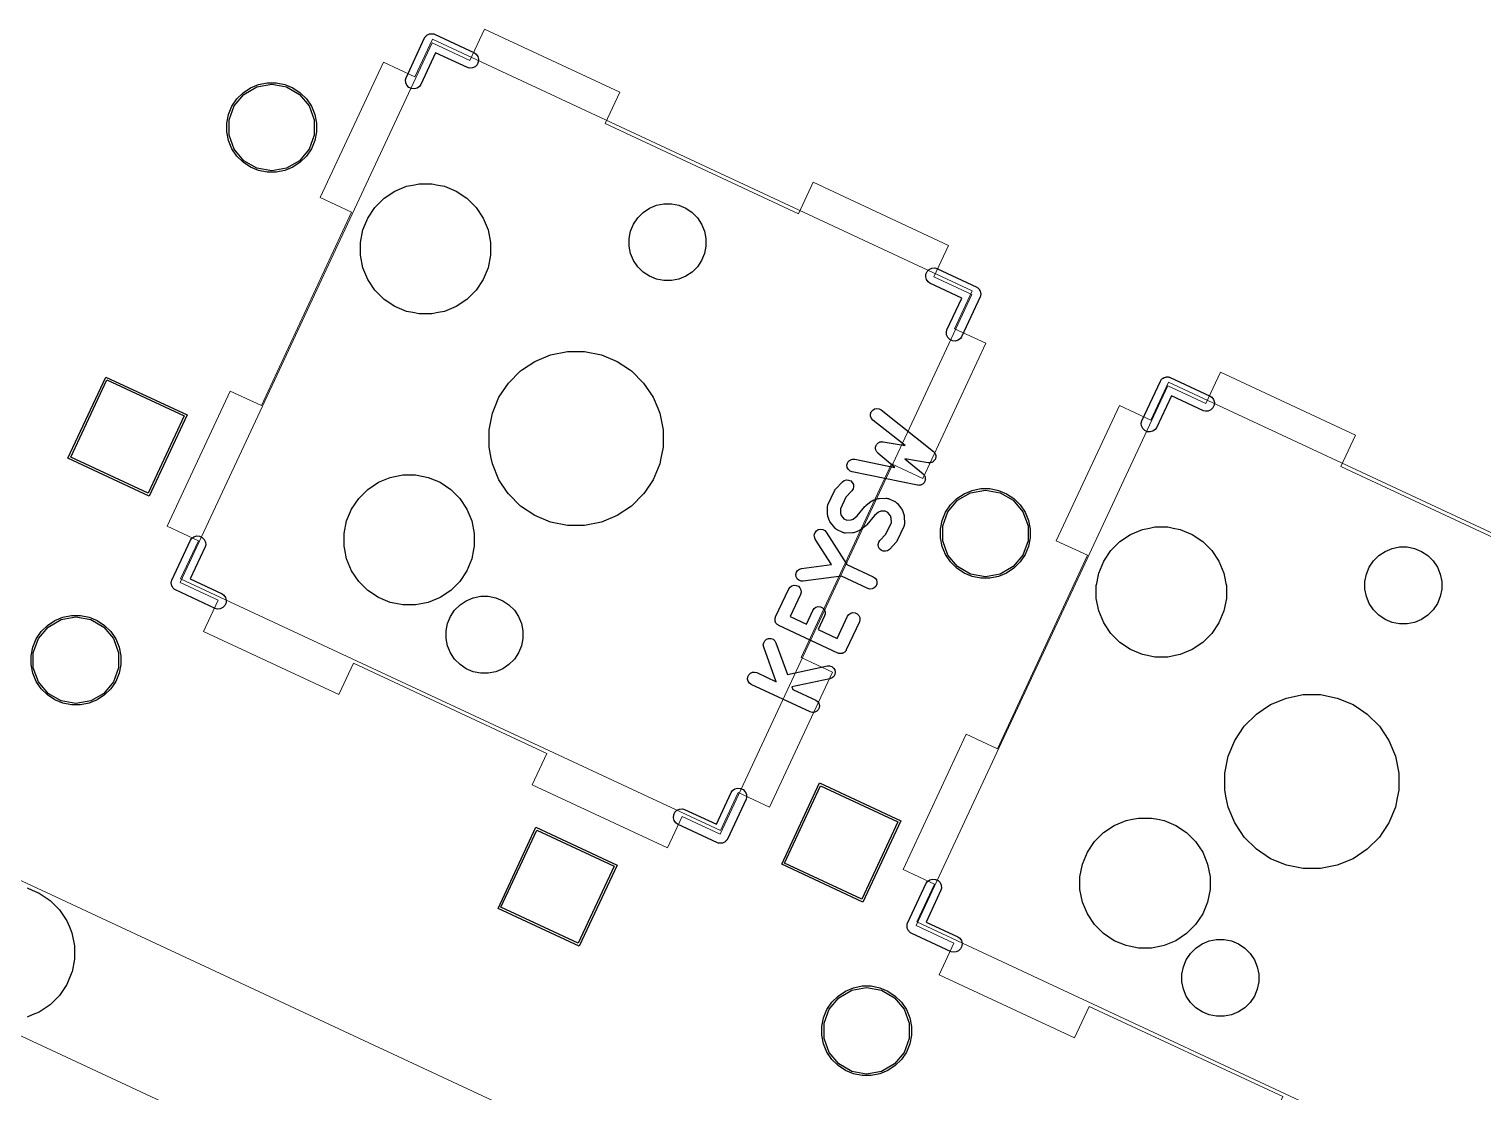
# Model space of a CAD drawing. Header units: millimetres. Extents: x 13 to 222, y -3 to 195.
# Drawn here: x 165.02 to 199.12, y 51.61 to 76.54 of the extents above; entities that cross this region are included whole.
import ezdxf

# ---------------------------------------------------------------- set-up
doc = ezdxf.new("R2010")
doc.units = ezdxf.units.MM
doc.header["$MEASUREMENT"] = 0
doc.layers.add('Ergodox plate', color=7, linetype='Continuous', lineweight=0, true_color=0xf6921e)
doc.layers.add('Orig switch cut', color=7, linetype='Continuous', lineweight=0, true_color=0xde3535)
doc.layers.add('Mask', color=134, linetype='Continuous')
doc.layers.add('Silk', color=142, linetype='Continuous')

msp = doc.modelspace()

# ---------------------------------------------------------------- linework, layer by layer
at = {"layer": 'Ergodox plate'}
for points in [[(187.139, 70.401), (186.722, 69.512), (187.459, 69.169), (185.981, 65.996), (185.244, 66.339), (183.128, 61.8), (183.865, 61.457), (182.384, 58.285), (181.647, 58.628), (181.233, 57.739), (168.571, 63.644), (168.988, 64.533), (168.251, 64.876), (169.73, 68.049), (170.466, 67.706), (172.582, 72.245), (171.845, 72.588), (173.326, 75.76), (174.063, 75.417), (174.477, 76.306)], [(204.403, 62.351), (203.987, 61.462), (204.723, 61.119), (203.245, 57.947), (202.508, 58.29), (200.392, 53.751), (201.129, 53.408), (199.648, 50.236), (198.912, 50.578), (198.498, 49.689), (185.836, 55.595), (186.252, 56.484), (185.516, 56.827), (186.994, 59.999), (187.731, 59.656), (189.846, 64.195), (189.11, 64.538), (190.591, 67.711), (191.327, 67.368), (191.741, 68.257)], [(175.767, 47.817), (163.105, 53.723), (164.502, 56.715), (177.162, 50.81)]]:
    msp.add_lwpolyline(points, close=True, dxfattribs=at)
at = {"layer": 'Mask', "linetype": 'Continuous'}
for p, q in [((169.889, 74.901), (170.036, 75.048)), ((170.036, 75.048), (170.208, 75.163)), ((170.208, 75.163), (170.399, 75.242)), ((170.399, 75.242), (170.602, 75.282)), ((170.602, 75.282), (170.809, 75.282)), ((170.809, 75.282), (171.012, 75.242)), ((171.012, 75.242), (171.204, 75.163)), ((171.204, 75.163), (171.376, 75.048)), ((171.376, 75.048), (171.522, 74.901)), ((169.695, 74.538), (169.774, 74.729)), ((169.774, 74.729), (169.889, 74.901)), ((171.522, 74.901), (171.637, 74.729)), ((171.637, 74.729), (171.716, 74.538)), ((169.655, 74.335), (169.695, 74.538)), ((171.716, 74.538), (171.757, 74.335)), ((169.655, 74.128), (169.655, 74.335)), ((169.695, 73.925), (169.655, 74.128)), ((171.757, 74.128), (171.716, 73.925)), ((171.757, 74.335), (171.757, 74.128)), ((169.774, 73.733), (169.695, 73.925)), ((169.889, 73.561), (169.774, 73.733)), ((171.637, 73.733), (171.522, 73.561)), ((171.716, 73.925), (171.637, 73.733)), ((170.036, 73.415), (169.889, 73.561)), ((170.208, 73.3), (170.036, 73.415)), ((171.376, 73.415), (171.204, 73.3)), ((171.522, 73.561), (171.376, 73.415)), ((170.399, 73.221), (170.208, 73.3)), ((170.602, 73.18), (170.399, 73.221)), ((170.809, 73.18), (170.602, 73.18)), ((171.012, 73.221), (170.809, 73.18)), ((171.204, 73.3), (171.012, 73.221)), ((173.342, 72.57), (173.591, 72.737)), ((173.591, 72.737), (173.869, 72.852)), ((173.869, 72.852), (174.017, 72.881)), ((174.017, 72.881), (174.164, 72.911)), ((174.164, 72.911), (174.465, 72.911)), ((174.465, 72.911), (174.612, 72.881)), ((174.612, 72.881), (174.759, 72.852)), ((174.759, 72.852), (175.037, 72.737)), ((175.037, 72.737), (175.287, 72.57)), ((172.962, 72.107), (173.129, 72.357)), ((173.129, 72.357), (173.342, 72.57)), ((175.287, 72.57), (175.5, 72.357)), ((175.5, 72.357), (175.667, 72.107)), ((179.417, 72.24), (179.565, 72.338)), ((179.565, 72.338), (179.729, 72.406)), ((179.729, 72.406), (179.903, 72.441)), ((179.903, 72.441), (180.081, 72.441)), ((180.081, 72.441), (180.255, 72.406)), ((180.255, 72.406), (180.419, 72.338)), ((180.419, 72.338), (180.566, 72.24)), ((172.847, 71.83), (172.962, 72.107)), ((175.667, 72.107), (175.782, 71.83)), ((179.125, 71.802), (179.193, 71.966)), ((179.193, 71.966), (179.292, 72.114)), ((179.292, 72.114), (179.417, 72.24)), ((180.566, 72.24), (180.692, 72.114)), ((180.692, 72.114), (180.79, 71.966)), ((180.79, 71.966), (180.858, 71.802)), ((172.788, 71.535), (172.847, 71.83)), ((175.782, 71.83), (175.84, 71.535)), ((179.091, 71.628), (179.125, 71.802)), ((179.091, 71.451), (179.091, 71.628)), ((180.858, 71.802), (180.893, 71.628)), ((180.893, 71.628), (180.893, 71.451)), ((172.788, 71.234), (172.788, 71.535)), ((175.84, 71.535), (175.84, 71.234)), ((179.125, 71.277), (179.091, 71.451)), ((179.193, 71.113), (179.125, 71.277)), ((180.858, 71.277), (180.79, 71.113)), ((180.893, 71.451), (180.858, 71.277)), ((172.847, 70.939), (172.788, 71.234)), ((172.962, 70.662), (172.847, 70.939)), ((175.782, 70.939), (175.667, 70.662)), ((175.84, 71.234), (175.782, 70.939)), ((179.292, 70.965), (179.193, 71.113)), ((179.417, 70.84), (179.292, 70.965)), ((180.692, 70.965), (180.566, 70.84)), ((180.79, 71.113), (180.692, 70.965)), ((173.129, 70.412), (172.962, 70.662)), ((175.667, 70.662), (175.5, 70.412)), ((179.565, 70.741), (179.417, 70.84)), ((179.729, 70.673), (179.565, 70.741)), ((179.903, 70.639), (179.729, 70.673)), ((180.081, 70.639), (179.903, 70.639)), ((180.255, 70.673), (180.081, 70.639)), ((180.419, 70.741), (180.255, 70.673)), ((180.566, 70.84), (180.419, 70.741)), ((173.342, 70.199), (173.129, 70.412)), ((175.5, 70.412), (175.287, 70.199)), ((173.591, 70.032), (173.342, 70.199)), ((173.869, 69.917), (173.591, 70.032)), ((174.017, 69.888), (173.869, 69.917)), ((174.759, 69.917), (174.612, 69.888)), ((175.037, 70.032), (174.759, 69.917)), ((175.287, 70.199), (175.037, 70.032)), ((174.164, 69.859), (174.017, 69.888)), ((174.465, 69.859), (174.164, 69.859)), ((174.612, 69.888), (174.465, 69.859)), ((176.878, 68.744), (177.25, 68.898)), ((177.25, 68.898), (177.644, 68.977)), ((177.25, 68.898), (177.25, 68.898)), ((177.25, 68.898), (177.25, 68.898)), ((177.644, 68.977), (178.046, 68.977)), ((178.046, 68.977), (178.44, 68.898)), ((178.44, 68.898), (178.44, 68.898)), ((178.44, 68.898), (178.44, 68.898)), ((178.44, 68.898), (178.812, 68.744)), ((176.544, 68.521), (176.588, 68.551)), ((176.588, 68.551), (176.878, 68.744)), ((178.812, 68.744), (179.101, 68.551)), ((179.101, 68.551), (179.146, 68.521)), ((165.928, 66.472), (166.816, 68.377)), ((166.816, 68.377), (168.721, 67.489)), ((176.036, 67.902), (176.259, 68.237)), ((176.259, 68.237), (176.544, 68.521)), ((176.259, 68.237), (176.259, 68.237)), ((179.146, 68.521), (179.43, 68.237)), ((179.43, 68.237), (179.43, 68.237)), ((179.43, 68.237), (179.654, 67.902)), ((175.929, 67.644), (176.036, 67.902)), ((179.654, 67.902), (179.761, 67.644)), ((175.804, 67.137), (175.882, 67.531)), ((175.882, 67.531), (175.929, 67.644)), ((179.761, 67.644), (179.808, 67.531)), ((179.808, 67.531), (179.886, 67.137)), ((168.721, 67.489), (167.833, 65.584)), ((175.804, 66.735), (175.804, 67.137)), ((179.886, 67.137), (179.886, 66.735)), ((175.856, 66.472), (175.804, 66.735)), ((179.886, 66.735), (179.834, 66.472)), ((167.833, 65.584), (165.928, 66.472)), ((175.882, 66.34), (175.856, 66.472)), ((176.036, 65.969), (175.882, 66.34)), ((179.808, 66.34), (179.654, 65.969)), ((179.834, 66.472), (179.808, 66.34)), ((172.96, 65.741), (173.21, 65.908)), ((173.21, 65.908), (173.488, 66.023)), ((173.488, 66.023), (173.744, 66.074)), ((173.744, 66.074), (173.782, 66.082)), ((173.782, 66.082), (174.083, 66.082)), ((174.083, 66.082), (174.122, 66.074)), ((174.122, 66.074), (174.378, 66.023)), ((174.378, 66.023), (174.656, 65.908)), ((174.656, 65.908), (174.905, 65.741)), ((176.233, 65.675), (176.036, 65.969)), ((179.654, 65.969), (179.457, 65.675)), ((172.58, 65.279), (172.747, 65.529)), ((172.747, 65.529), (172.96, 65.741)), ((174.905, 65.741), (175.118, 65.529)), ((175.118, 65.529), (175.285, 65.279)), ((176.259, 65.634), (176.233, 65.675)), ((176.544, 65.35), (176.259, 65.634)), ((179.43, 65.634), (179.146, 65.35)), ((179.457, 65.675), (179.43, 65.634)), ((186.631, 65.379), (186.777, 65.525)), ((186.777, 65.525), (186.949, 65.64)), ((186.949, 65.64), (187.14, 65.719)), ((187.14, 65.719), (187.343, 65.76)), ((187.343, 65.76), (187.55, 65.76)), ((187.55, 65.76), (187.753, 65.719)), ((187.753, 65.719), (187.945, 65.64)), ((187.945, 65.64), (188.117, 65.525)), ((188.117, 65.525), (188.263, 65.379)), ((172.465, 65.001), (172.58, 65.279)), ((175.285, 65.279), (175.4, 65.001)), ((176.878, 65.127), (176.544, 65.35)), ((176.544, 65.35), (176.544, 65.35)), ((179.146, 65.35), (178.812, 65.127)), ((179.146, 65.35), (179.146, 65.35)), ((186.436, 65.015), (186.515, 65.207)), ((186.515, 65.207), (186.631, 65.379)), ((188.263, 65.379), (188.378, 65.207)), ((188.378, 65.207), (188.457, 65.015)), ((172.407, 64.706), (172.465, 65.001)), ((172.465, 65.001), (172.465, 65.001)), ((175.4, 65.001), (175.4, 65.001)), ((175.4, 65.001), (175.459, 64.706)), ((177.25, 64.973), (176.878, 65.127)), ((177.644, 64.895), (177.25, 64.973)), ((177.25, 64.973), (177.25, 64.973)), ((177.25, 64.973), (177.25, 64.973)), ((178.046, 64.895), (177.644, 64.895)), ((178.44, 64.973), (178.046, 64.895)), ((178.812, 65.127), (178.44, 64.973)), ((178.44, 64.973), (178.44, 64.973)), ((178.44, 64.973), (178.44, 64.973)), ((186.396, 64.812), (186.436, 65.015)), ((186.396, 64.605), (186.396, 64.812)), ((188.457, 65.015), (188.498, 64.812)), ((188.498, 64.812), (188.498, 64.605)), ((190.851, 64.687), (191.129, 64.802)), ((191.129, 64.802), (191.294, 64.835)), ((191.294, 64.835), (191.424, 64.861)), ((191.424, 64.861), (191.724, 64.861)), ((191.724, 64.861), (191.855, 64.835)), ((191.855, 64.835), (192.019, 64.802)), ((192.019, 64.802), (192.297, 64.687)), ((172.407, 64.406), (172.407, 64.706)), ((175.459, 64.706), (175.459, 64.406)), ((186.436, 64.402), (186.396, 64.605)), ((188.498, 64.605), (188.457, 64.402)), ((190.389, 64.307), (190.601, 64.52)), ((190.601, 64.52), (190.851, 64.687)), ((192.297, 64.687), (192.547, 64.52)), ((192.547, 64.52), (192.759, 64.307)), ((172.422, 64.328), (172.407, 64.406)), ((172.465, 64.111), (172.422, 64.328)), ((175.443, 64.328), (175.4, 64.111)), ((175.459, 64.406), (175.443, 64.328)), ((186.515, 64.211), (186.436, 64.402)), ((186.631, 64.039), (186.515, 64.211)), ((188.378, 64.211), (188.263, 64.039)), ((188.457, 64.402), (188.378, 64.211)), ((190.222, 64.057), (190.389, 64.307)), ((192.759, 64.307), (192.926, 64.057)), ((196.552, 64.064), (196.677, 64.19)), ((196.677, 64.19), (196.825, 64.288)), ((196.825, 64.288), (196.989, 64.356)), ((196.989, 64.356), (197.163, 64.391)), ((197.163, 64.391), (197.34, 64.391)), ((197.34, 64.391), (197.514, 64.356)), ((197.514, 64.356), (197.678, 64.288)), ((197.678, 64.288), (197.826, 64.19)), ((197.826, 64.19), (197.951, 64.064)), ((172.58, 63.833), (172.465, 64.111)), ((172.747, 63.583), (172.58, 63.833)), ((175.285, 63.833), (175.118, 63.583)), ((175.4, 64.111), (175.285, 63.833)), ((186.777, 63.892), (186.631, 64.039)), ((186.949, 63.777), (186.777, 63.892)), ((187.14, 63.698), (186.949, 63.777)), ((187.945, 63.777), (187.753, 63.698)), ((188.117, 63.892), (187.945, 63.777)), ((188.263, 64.039), (188.117, 63.892)), ((190.091, 63.698), (190.107, 63.78)), ((190.107, 63.78), (190.222, 64.057)), ((192.926, 64.057), (193.041, 63.78)), ((193.041, 63.78), (193.058, 63.698)), ((196.385, 63.752), (196.453, 63.916)), ((196.453, 63.916), (196.552, 64.064)), ((197.951, 64.064), (198.05, 63.916)), ((198.05, 63.916), (198.118, 63.752)), ((172.96, 63.371), (172.747, 63.583)), ((175.118, 63.583), (174.905, 63.371)), ((187.343, 63.658), (187.14, 63.698)), ((187.55, 63.658), (187.343, 63.658)), ((187.753, 63.698), (187.55, 63.658)), ((190.048, 63.485), (190.058, 63.537)), ((190.048, 63.184), (190.048, 63.485)), ((190.058, 63.537), (190.091, 63.698)), ((193.058, 63.698), (193.09, 63.537)), ((193.09, 63.537), (193.1, 63.485)), ((193.1, 63.485), (193.1, 63.184)), ((196.351, 63.578), (196.385, 63.752)), ((196.351, 63.401), (196.351, 63.578)), ((198.118, 63.752), (198.153, 63.578)), ((198.153, 63.578), (198.153, 63.401)), ((173.21, 63.204), (172.96, 63.371)), ((173.488, 63.089), (173.21, 63.204)), ((174.656, 63.204), (174.378, 63.089)), ((174.905, 63.371), (174.656, 63.204)), ((175.124, 63.031), (175.271, 63.13)), ((175.271, 63.13), (175.435, 63.198)), ((175.435, 63.198), (175.609, 63.233)), ((175.609, 63.233), (175.787, 63.233)), ((175.787, 63.233), (175.961, 63.198)), ((175.961, 63.198), (176.125, 63.13)), ((176.125, 63.13), (176.272, 63.031)), ((190.107, 62.889), (190.048, 63.184)), ((193.1, 63.184), (193.041, 62.889)), ((196.385, 63.227), (196.351, 63.401)), ((196.453, 63.063), (196.385, 63.227)), ((198.118, 63.227), (198.05, 63.063)), ((198.153, 63.401), (198.118, 63.227)), ((165.809, 62.746), (166.012, 62.786)), ((166.012, 62.786), (166.219, 62.786)), ((166.219, 62.786), (166.422, 62.746)), ((173.617, 63.063), (173.488, 63.089)), ((173.782, 63.03), (173.617, 63.063)), ((174.083, 63.03), (173.782, 63.03)), ((174.248, 63.063), (174.083, 63.03)), ((174.378, 63.089), (174.248, 63.063)), ((174.832, 62.594), (174.9, 62.758)), ((174.9, 62.758), (174.998, 62.906)), ((174.998, 62.906), (175.124, 63.031)), ((176.272, 63.031), (176.398, 62.906)), ((176.398, 62.906), (176.496, 62.758)), ((176.496, 62.758), (176.564, 62.594)), ((190.222, 62.612), (190.107, 62.889)), ((193.041, 62.889), (192.926, 62.612)), ((196.552, 62.915), (196.453, 63.063)), ((196.677, 62.79), (196.552, 62.915)), ((196.825, 62.691), (196.677, 62.79)), ((197.826, 62.79), (197.678, 62.691)), ((197.951, 62.915), (197.826, 62.79)), ((198.05, 63.063), (197.951, 62.915)), ((165.299, 62.405), (165.445, 62.551)), ((165.445, 62.551), (165.617, 62.666)), ((165.617, 62.666), (165.809, 62.746)), ((166.422, 62.746), (166.613, 62.666)), ((166.613, 62.666), (166.785, 62.551)), ((166.785, 62.551), (166.932, 62.405)), ((174.797, 62.42), (174.832, 62.594)), ((174.797, 62.243), (174.797, 62.42)), ((176.564, 62.594), (176.599, 62.42)), ((176.599, 62.42), (176.599, 62.243)), ((190.389, 62.362), (190.222, 62.612)), ((192.926, 62.612), (192.759, 62.362)), ((196.989, 62.623), (196.825, 62.691)), ((197.163, 62.589), (196.989, 62.623)), ((197.34, 62.589), (197.163, 62.589)), ((197.514, 62.623), (197.34, 62.589)), ((197.678, 62.691), (197.514, 62.623)), ((165.105, 62.041), (165.184, 62.233)), ((165.184, 62.233), (165.299, 62.405)), ((166.932, 62.405), (167.047, 62.233)), ((167.047, 62.233), (167.126, 62.041)), ((174.832, 62.069), (174.797, 62.243)), ((174.9, 61.905), (174.832, 62.069)), ((176.564, 62.069), (176.496, 61.905)), ((176.599, 62.243), (176.564, 62.069)), ((190.601, 62.149), (190.389, 62.362)), ((190.851, 61.982), (190.601, 62.149)), ((192.547, 62.149), (192.297, 61.982)), ((192.759, 62.362), (192.547, 62.149)), ((165.064, 61.838), (165.105, 62.041)), ((165.064, 61.631), (165.064, 61.838)), ((167.126, 62.041), (167.166, 61.838)), ((167.166, 61.838), (167.166, 61.631)), ((174.998, 61.757), (174.9, 61.905)), ((175.124, 61.632), (174.998, 61.757)), ((176.398, 61.757), (176.272, 61.632)), ((176.496, 61.905), (176.398, 61.757)), ((191.129, 61.867), (190.851, 61.982)), ((191.248, 61.843), (191.129, 61.867)), ((191.424, 61.809), (191.248, 61.843)), ((191.724, 61.809), (191.424, 61.809)), ((191.9, 61.843), (191.724, 61.809)), ((192.019, 61.867), (191.9, 61.843)), ((192.297, 61.982), (192.019, 61.867)), ((165.105, 61.428), (165.064, 61.631)), ((165.184, 61.237), (165.105, 61.428)), ((167.126, 61.428), (167.047, 61.237)), ((167.166, 61.631), (167.126, 61.428)), ((175.271, 61.533), (175.124, 61.632)), ((175.435, 61.465), (175.271, 61.533)), ((175.609, 61.431), (175.435, 61.465)), ((175.787, 61.431), (175.609, 61.431)), ((175.961, 61.465), (175.787, 61.431)), ((176.125, 61.533), (175.961, 61.465)), ((176.272, 61.632), (176.125, 61.533)), ((165.299, 61.065), (165.184, 61.237)), ((165.445, 60.919), (165.299, 61.065)), ((166.932, 61.065), (166.785, 60.919)), ((167.047, 61.237), (166.932, 61.065)), ((165.617, 60.804), (165.445, 60.919)), ((165.809, 60.724), (165.617, 60.804)), ((166.012, 60.684), (165.809, 60.724)), ((166.422, 60.724), (166.219, 60.684)), ((166.613, 60.804), (166.422, 60.724)), ((166.785, 60.919), (166.613, 60.804)), ((194.138, 60.694), (194.509, 60.848)), ((194.509, 60.848), (194.904, 60.927)), ((194.509, 60.848), (194.509, 60.848)), ((194.509, 60.848), (194.509, 60.848)), ((194.904, 60.927), (195.306, 60.927)), ((195.306, 60.927), (195.7, 60.848)), ((195.7, 60.848), (195.7, 60.848)), ((195.7, 60.848), (195.7, 60.848)), ((195.7, 60.848), (196.072, 60.694)), ((166.219, 60.684), (166.012, 60.684)), ((193.519, 60.187), (193.804, 60.471)), ((193.804, 60.471), (193.962, 60.577)), ((193.962, 60.577), (194.138, 60.694)), ((196.072, 60.694), (196.248, 60.577)), ((196.248, 60.577), (196.406, 60.471)), ((196.406, 60.471), (196.69, 60.187)), ((193.296, 59.852), (193.519, 60.187)), ((193.519, 60.187), (193.519, 60.187)), ((196.69, 60.187), (196.69, 60.187)), ((196.69, 60.187), (196.913, 59.852)), ((193.142, 59.481), (193.296, 59.852)), ((196.913, 59.852), (197.067, 59.481)), ((193.064, 59.087), (193.142, 59.481)), ((193.142, 59.481), (193.142, 59.481)), ((197.067, 59.481), (197.067, 59.481)), ((197.067, 59.481), (197.146, 59.087)), ((193.064, 58.685), (193.064, 59.087)), ((197.146, 59.087), (197.146, 58.685)), ((182.669, 56.95), (183.558, 58.855)), ((183.558, 58.855), (185.463, 57.967)), ((193.099, 58.506), (193.064, 58.685)), ((197.146, 58.685), (197.11, 58.506)), ((193.142, 58.29), (193.099, 58.506)), ((197.11, 58.506), (197.067, 58.29)), ((190.747, 57.973), (190.895, 58.003)), ((190.895, 58.003), (191.042, 58.032)), ((191.042, 58.032), (191.343, 58.032)), ((191.343, 58.032), (191.49, 58.003)), ((191.49, 58.003), (191.638, 57.973)), ((193.296, 57.919), (193.142, 58.29)), ((197.067, 58.29), (196.913, 57.919)), ((176.015, 55.913), (176.903, 57.818)), ((176.903, 57.818), (178.809, 56.93)), ((185.463, 57.967), (184.574, 56.062)), ((190.007, 57.479), (190.22, 57.691)), ((190.22, 57.691), (190.47, 57.858)), ((190.47, 57.858), (190.747, 57.973)), ((191.638, 57.973), (191.915, 57.858)), ((191.915, 57.858), (192.165, 57.691)), ((192.165, 57.691), (192.378, 57.479)), ((193.448, 57.691), (193.296, 57.919)), ((193.519, 57.584), (193.448, 57.691)), ((196.762, 57.691), (196.69, 57.584)), ((196.913, 57.919), (196.762, 57.691)), ((189.84, 57.229), (190.007, 57.479)), ((192.378, 57.479), (192.545, 57.229)), ((193.804, 57.3), (193.519, 57.584)), ((194.138, 57.077), (193.804, 57.3)), ((193.804, 57.3), (193.804, 57.3)), ((196.406, 57.3), (196.072, 57.077)), ((196.69, 57.584), (196.406, 57.3)), ((196.406, 57.3), (196.406, 57.3)), ((189.666, 56.656), (189.725, 56.951)), ((189.725, 56.951), (189.84, 57.229)), ((192.545, 57.229), (192.66, 56.951)), ((192.66, 56.951), (192.718, 56.656)), ((194.509, 56.923), (194.138, 57.077)), ((196.072, 57.077), (195.7, 56.923)), ((178.809, 56.93), (177.92, 55.025)), ((184.574, 56.062), (182.669, 56.95)), ((189.666, 56.356), (189.666, 56.656)), ((192.718, 56.656), (192.718, 56.356)), ((194.904, 56.845), (194.509, 56.923)), ((194.509, 56.923), (194.509, 56.923)), ((194.509, 56.923), (194.509, 56.923)), ((195.306, 56.845), (194.904, 56.845)), ((195.7, 56.923), (195.306, 56.845)), ((195.7, 56.923), (195.7, 56.923)), ((195.7, 56.923), (195.7, 56.923)), ((164.967, 56.391), (165.086, 56.342)), ((165.086, 56.342), (165.254, 56.273)), ((165.254, 56.273), (165.512, 56.1)), ((189.725, 56.061), (189.666, 56.356)), ((192.718, 56.356), (192.66, 56.061)), ((165.512, 56.1), (165.731, 55.881)), ((189.84, 55.783), (189.725, 56.061)), ((192.66, 56.061), (192.545, 55.783)), ((165.731, 55.881), (165.903, 55.623)), ((165.903, 55.623), (165.964, 55.477)), ((177.92, 55.025), (176.015, 55.913)), ((190.007, 55.533), (189.84, 55.783)), ((192.545, 55.783), (192.378, 55.533)), ((165.964, 55.477), (166.022, 55.336)), ((166.022, 55.336), (166.083, 55.032)), ((190.22, 55.321), (190.007, 55.533)), ((190.47, 55.154), (190.22, 55.321)), ((192.165, 55.321), (191.915, 55.154)), ((192.378, 55.533), (192.165, 55.321)), ((166.083, 55.032), (166.083, 54.722)), ((190.747, 55.039), (190.47, 55.154)), ((190.817, 55.025), (190.747, 55.039)), ((191.042, 54.98), (190.817, 55.025)), ((191.343, 54.98), (191.042, 54.98)), ((191.568, 55.025), (191.343, 54.98)), ((191.638, 55.039), (191.568, 55.025)), ((191.915, 55.154), (191.638, 55.039)), ((192.258, 54.856), (192.383, 54.981)), ((192.383, 54.981), (192.531, 55.08)), ((192.531, 55.08), (192.695, 55.148)), ((192.695, 55.148), (192.869, 55.183)), ((192.869, 55.183), (193.047, 55.183)), ((193.047, 55.183), (193.221, 55.148)), ((193.221, 55.148), (193.385, 55.08)), ((193.385, 55.08), (193.532, 54.981)), ((193.532, 54.981), (193.658, 54.856)), ((166.083, 54.722), (166.024, 54.427)), ((192.091, 54.544), (192.159, 54.708)), ((192.159, 54.708), (192.258, 54.856)), ((193.658, 54.856), (193.756, 54.708)), ((193.756, 54.708), (193.824, 54.544)), ((166.022, 54.417), (165.903, 54.131)), ((166.024, 54.427), (166.022, 54.417)), ((192.057, 54.37), (192.091, 54.544)), ((192.057, 54.193), (192.057, 54.37)), ((193.824, 54.544), (193.859, 54.37)), ((193.859, 54.37), (193.859, 54.193)), ((165.903, 54.131), (165.731, 53.873)), ((183.992, 53.857), (184.164, 53.972)), ((184.164, 53.972), (184.356, 54.051)), ((184.356, 54.051), (184.559, 54.092)), ((184.559, 54.092), (184.766, 54.092)), ((184.766, 54.092), (184.969, 54.051)), ((184.969, 54.051), (185.16, 53.972)), ((185.16, 53.972), (185.332, 53.857)), ((192.091, 54.019), (192.057, 54.193)), ((192.159, 53.855), (192.091, 54.019)), ((193.824, 54.019), (193.756, 53.855)), ((193.859, 54.193), (193.824, 54.019)), ((165.512, 53.654), (165.254, 53.481)), ((165.731, 53.873), (165.512, 53.654)), ((183.731, 53.538), (183.846, 53.71)), ((183.846, 53.71), (183.992, 53.857)), ((185.332, 53.857), (185.479, 53.71)), ((185.479, 53.71), (185.594, 53.538)), ((192.258, 53.707), (192.159, 53.855)), ((192.383, 53.582), (192.258, 53.707)), ((192.531, 53.483), (192.383, 53.582)), ((193.532, 53.582), (193.385, 53.483)), ((193.658, 53.707), (193.532, 53.582)), ((193.756, 53.855), (193.658, 53.707)), ((165.086, 53.412), (164.967, 53.362)), ((165.254, 53.481), (165.086, 53.412)), ((183.611, 53.144), (183.652, 53.347)), ((183.652, 53.347), (183.731, 53.538)), ((185.594, 53.538), (185.673, 53.347)), ((185.673, 53.347), (185.713, 53.144)), ((192.695, 53.415), (192.531, 53.483)), ((192.869, 53.381), (192.695, 53.415)), ((193.047, 53.381), (192.869, 53.381)), ((193.221, 53.415), (193.047, 53.381)), ((193.385, 53.483), (193.221, 53.415)), ((183.611, 52.937), (183.611, 53.144)), ((183.652, 52.734), (183.611, 52.937)), ((185.713, 52.937), (185.673, 52.734)), ((185.713, 53.144), (185.713, 52.937)), ((183.731, 52.543), (183.652, 52.734)), ((183.846, 52.371), (183.731, 52.543)), ((185.594, 52.543), (185.479, 52.371)), ((185.673, 52.734), (185.594, 52.543)), ((183.992, 52.224), (183.846, 52.371)), ((184.164, 52.109), (183.992, 52.224)), ((185.332, 52.224), (185.16, 52.109)), ((185.479, 52.371), (185.332, 52.224)), ((184.356, 52.03), (184.164, 52.109)), ((184.559, 51.99), (184.356, 52.03)), ((184.766, 51.99), (184.559, 51.99)), ((184.969, 52.03), (184.766, 51.99)), ((185.16, 52.109), (184.969, 52.03))]:
    msp.add_line(p, q, dxfattribs=at)
at = {"layer": 'Orig switch cut'}
for points in [[(174.467, 76.22), (175.356, 75.803), (175.699, 76.54), (178.871, 75.062), (178.528, 74.325), (183.067, 72.209), (183.41, 72.946), (186.583, 71.465), (186.24, 70.728), (187.129, 70.314), (181.223, 57.653), (180.334, 58.069), (179.991, 57.333), (176.819, 58.811), (177.162, 59.547), (172.623, 61.663), (172.28, 60.927), (169.107, 62.407), (169.45, 63.144), (168.561, 63.558)], [(191.727, 68.17), (192.616, 67.753), (192.959, 68.49), (196.131, 67.012), (195.788, 66.275), (200.327, 64.159), (200.67, 64.896), (203.843, 63.415), (203.5, 62.678), (204.389, 62.264), (198.483, 49.603), (197.594, 50.019), (197.251, 49.283), (194.079, 50.761), (194.422, 51.497), (189.883, 53.613), (189.54, 52.877), (186.367, 54.357), (186.71, 55.094), (185.821, 55.508)]]:
    msp.add_lwpolyline(points, close=True, dxfattribs=at)
at = {"layer": 'Silk', "linetype": 'Continuous'}
for p, q in [((174.336, 76.385), (174.348, 76.397)), ((174.348, 76.397), (174.363, 76.404)), ((174.363, 76.404), (174.377, 76.413)), ((174.377, 76.413), (174.394, 76.418)), ((174.394, 76.418), (174.409, 76.425)), ((174.409, 76.425), (174.426, 76.426)), ((174.426, 76.426), (174.442, 76.431)), ((174.442, 76.431), (174.459, 76.429)), ((174.459, 76.429), (174.476, 76.431)), ((174.476, 76.431), (174.492, 76.426)), ((174.492, 76.426), (174.509, 76.425)), ((174.509, 76.425), (174.524, 76.418)), ((174.524, 76.418), (174.524, 76.418)), ((174.524, 76.418), (175.461, 75.981)), ((173.857, 75.397), (174.293, 76.334)), ((174.293, 76.334), (174.301, 76.349)), ((174.293, 76.334), (174.293, 76.334)), ((174.301, 76.349), (174.313, 76.361)), ((174.313, 76.361), (174.322, 76.375)), ((174.322, 76.375), (174.336, 76.385)), ((174.551, 75.985), (174.202, 75.236)), ((175.3, 75.636), (174.551, 75.985)), ((175.461, 75.981), (175.502, 75.952)), ((175.502, 75.952), (175.541, 75.897)), ((175.552, 75.765), (175.524, 75.705)), ((175.541, 75.897), (175.558, 75.832)), ((175.558, 75.832), (175.552, 75.765)), ((173.844, 75.349), (173.857, 75.397)), ((175.349, 75.623), (175.3, 75.636)), ((175.415, 75.629), (175.349, 75.623)), ((175.476, 75.657), (175.415, 75.629)), ((175.524, 75.705), (175.476, 75.657)), ((170.053, 75.009), (170.358, 75.185)), ((170.358, 75.185), (170.706, 75.247)), ((170.706, 75.247), (171.053, 75.185)), ((171.053, 75.185), (171.358, 75.009)), ((173.85, 75.282), (173.844, 75.349)), ((173.878, 75.221), (173.85, 75.282)), ((173.925, 75.173), (173.878, 75.221)), ((173.986, 75.145), (173.925, 75.173)), ((174.053, 75.139), (173.986, 75.145)), ((174.118, 75.156), (174.053, 75.139)), ((174.173, 75.195), (174.118, 75.156)), ((174.202, 75.236), (174.173, 75.195)), ((169.706, 74.408), (169.826, 74.739)), ((169.826, 74.739), (170.053, 75.009)), ((171.358, 75.009), (171.585, 74.739)), ((171.585, 74.739), (171.706, 74.408)), ((169.706, 74.055), (169.706, 74.408)), ((171.706, 74.408), (171.706, 74.055)), ((169.826, 73.723), (169.706, 74.055)), ((171.706, 74.055), (171.585, 73.723)), ((170.053, 73.453), (169.826, 73.723)), ((171.585, 73.723), (171.358, 73.453)), ((170.358, 73.277), (170.053, 73.453)), ((171.358, 73.453), (171.053, 73.277)), ((170.706, 73.216), (170.358, 73.277)), ((171.053, 73.277), (170.706, 73.216)), ((186.191, 70.931), (186.258, 70.937)), ((186.258, 70.937), (186.306, 70.924)), ((186.048, 70.727), (186.054, 70.794)), ((186.066, 70.662), (186.048, 70.727)), ((186.054, 70.794), (186.083, 70.855)), ((186.104, 70.607), (186.066, 70.662)), ((186.083, 70.855), (186.13, 70.903)), ((186.145, 70.578), (186.104, 70.607)), ((186.13, 70.903), (186.191, 70.931)), ((186.306, 70.924), (187.243, 70.487)), ((186.894, 70.229), (186.145, 70.578)), ((187.327, 70.256), (186.89, 69.32)), ((187.243, 70.487), (187.243, 70.487)), ((187.243, 70.487), (187.258, 70.48)), ((187.258, 70.48), (187.27, 70.468)), ((187.27, 70.468), (187.284, 70.458)), ((187.284, 70.458), (187.294, 70.444)), ((187.294, 70.444), (187.306, 70.432)), ((187.306, 70.432), (187.313, 70.417)), ((187.313, 70.417), (187.323, 70.403)), ((187.323, 70.403), (187.327, 70.387)), ((187.327, 70.387), (187.334, 70.371)), ((187.334, 70.271), (187.327, 70.256)), ((187.327, 70.256), (187.327, 70.256)), ((187.334, 70.371), (187.336, 70.355)), ((187.336, 70.288), (187.334, 70.271)), ((187.336, 70.355), (187.34, 70.338)), ((187.34, 70.305), (187.336, 70.288)), ((187.34, 70.338), (187.339, 70.321)), ((187.339, 70.321), (187.34, 70.305)), ((186.545, 69.481), (186.894, 70.229)), ((186.532, 69.432), (186.545, 69.481)), ((186.538, 69.365), (186.532, 69.432)), ((186.566, 69.304), (186.538, 69.365)), ((186.614, 69.257), (186.566, 69.304)), ((186.675, 69.228), (186.614, 69.257)), ((186.742, 69.222), (186.675, 69.228)), ((186.807, 69.24), (186.742, 69.222)), ((186.862, 69.278), (186.807, 69.24)), ((186.89, 69.32), (186.862, 69.278)), ((165.996, 66.497), (166.841, 68.31)), ((166.841, 68.31), (168.654, 67.464)), ((191.117, 67.347), (191.553, 68.284)), ((191.553, 68.284), (191.56, 68.299)), ((191.553, 68.284), (191.553, 68.284)), ((191.56, 68.299), (191.572, 68.311)), ((191.572, 68.311), (191.582, 68.325)), ((191.582, 68.325), (191.596, 68.335)), ((191.596, 68.335), (191.608, 68.347)), ((191.608, 68.347), (191.623, 68.354)), ((191.623, 68.354), (191.637, 68.363)), ((191.637, 68.363), (191.653, 68.368)), ((191.653, 68.368), (191.669, 68.375)), ((191.669, 68.375), (191.686, 68.376)), ((191.686, 68.376), (191.702, 68.381)), ((191.702, 68.381), (191.719, 68.379)), ((191.719, 68.379), (191.736, 68.381)), ((191.736, 68.381), (191.752, 68.376)), ((191.752, 68.376), (191.769, 68.375)), ((191.769, 68.375), (191.784, 68.368)), ((191.784, 68.368), (191.784, 68.368)), ((191.784, 68.368), (192.721, 67.931)), ((191.811, 67.935), (191.462, 67.186)), ((192.56, 67.586), (191.811, 67.935)), ((192.721, 67.931), (192.762, 67.902)), ((192.762, 67.902), (192.8, 67.847)), ((184.754, 67.509), (184.771, 67.56)), ((184.771, 67.56), (184.804, 67.601)), ((184.804, 67.601), (184.849, 67.629)), ((184.849, 67.629), (184.901, 67.639)), ((184.901, 67.639), (184.953, 67.632)), ((184.953, 67.632), (184.999, 67.606)), ((184.999, 67.606), (186.227, 66.634)), ((192.608, 67.573), (192.56, 67.586)), ((192.675, 67.579), (192.608, 67.573)), ((192.736, 67.607), (192.675, 67.579)), ((192.784, 67.655), (192.736, 67.607)), ((192.812, 67.715), (192.784, 67.655)), ((192.8, 67.847), (192.818, 67.782)), ((192.818, 67.782), (192.812, 67.715)), ((168.654, 67.464), (167.808, 65.652)), ((184.756, 67.456), (184.754, 67.509)), ((184.775, 67.407), (184.756, 67.456)), ((184.81, 67.368), (184.775, 67.407)), ((185.565, 66.77), (184.81, 67.368)), ((191.104, 67.299), (191.117, 67.347)), ((191.109, 67.232), (191.104, 67.299)), ((191.138, 67.171), (191.109, 67.232)), ((191.462, 67.186), (191.433, 67.145)), ((184.937, 66.834), (184.947, 66.843)), ((184.947, 66.843), (184.96, 66.848)), ((184.96, 66.848), (184.971, 66.854)), ((184.971, 66.854), (184.984, 66.857)), ((184.984, 66.857), (184.997, 66.861)), ((184.997, 66.861), (185.01, 66.861)), ((185.01, 66.861), (185.023, 66.863)), ((185.023, 66.863), (185.037, 66.861)), ((185.037, 66.861), (185.05, 66.861)), ((185.05, 66.861), (185.565, 66.77)), ((191.185, 67.123), (191.138, 67.171)), ((191.246, 67.095), (191.185, 67.123)), ((191.313, 67.089), (191.246, 67.095)), ((191.378, 67.106), (191.313, 67.089)), ((191.433, 67.145), (191.378, 67.106)), ((184.871, 66.711), (184.873, 66.724)), ((184.873, 66.698), (184.871, 66.711)), ((184.873, 66.737), (184.878, 66.75)), ((184.873, 66.724), (184.873, 66.737)), ((184.873, 66.684), (184.873, 66.698)), ((184.878, 66.672), (184.873, 66.684)), ((184.878, 66.75), (184.88, 66.763)), ((184.88, 66.659), (184.878, 66.672)), ((184.88, 66.763), (184.887, 66.775)), ((184.887, 66.647), (184.88, 66.659)), ((184.887, 66.775), (184.891, 66.787)), ((184.892, 66.635), (184.887, 66.647)), ((184.891, 66.787), (184.9, 66.797)), ((184.9, 66.625), (184.892, 66.635)), ((184.9, 66.797), (184.907, 66.809)), ((184.907, 66.613), (184.9, 66.625)), ((184.907, 66.809), (184.917, 66.818)), ((184.917, 66.605), (184.907, 66.613)), ((184.917, 66.818), (184.925, 66.828)), ((184.926, 66.594), (184.917, 66.605)), ((184.925, 66.828), (184.937, 66.834)), ((185.326, 66.259), (184.926, 66.594)), ((186.227, 66.634), (186.238, 66.622)), ((186.238, 66.622), (186.25, 66.612)), ((186.25, 66.612), (186.255, 66.602)), ((186.255, 66.602), (186.262, 66.594)), ((186.262, 66.594), (186.268, 66.58)), ((186.268, 66.58), (186.276, 66.566)), ((186.276, 66.566), (186.278, 66.555)), ((186.278, 66.555), (186.282, 66.545)), ((186.282, 66.545), (186.282, 66.529)), ((186.282, 66.529), (186.285, 66.514)), ((186.285, 66.514), (186.283, 66.503)), ((186.283, 66.503), (186.283, 66.492)), ((167.808, 65.652), (165.996, 66.497)), ((184.2, 66.307), (184.211, 66.359)), ((184.208, 66.255), (184.2, 66.307)), ((184.233, 66.208), (184.208, 66.255)), ((184.211, 66.359), (184.239, 66.404)), ((184.273, 66.173), (184.233, 66.208)), ((184.239, 66.404), (184.28, 66.437)), ((184.322, 66.154), (184.273, 66.173)), ((184.28, 66.437), (184.331, 66.454)), ((184.331, 66.454), (184.383, 66.452)), ((184.383, 66.452), (185.326, 66.259)), ((186.106, 66.364), (185.559, 66.461)), ((185.559, 66.461), (185.985, 66.105)), ((186.122, 66.364), (186.106, 66.364)), ((186.137, 66.362), (186.122, 66.364)), ((186.148, 66.364), (186.137, 66.362)), ((186.159, 66.364), (186.148, 66.364)), ((186.174, 66.369), (186.159, 66.364)), ((186.189, 66.372), (186.174, 66.369)), ((186.198, 66.378), (186.189, 66.372)), ((186.209, 66.382), (186.198, 66.378)), ((186.221, 66.392), (186.209, 66.382)), ((186.234, 66.4), (186.221, 66.392)), ((186.241, 66.409), (186.234, 66.4)), ((186.249, 66.416), (186.241, 66.409)), ((186.257, 66.429), (186.249, 66.416)), ((186.267, 66.442), (186.257, 66.429)), ((186.27, 66.452), (186.267, 66.442)), ((186.276, 66.462), (186.27, 66.452)), ((186.279, 66.477), (186.276, 66.462)), ((186.283, 66.492), (186.279, 66.477)), ((183.935, 65.75), (184.093, 65.917)), ((184.093, 65.917), (184.136, 65.948)), ((184.136, 65.948), (184.186, 65.963)), ((184.186, 65.963), (184.239, 65.96)), ((184.239, 65.96), (184.288, 65.939)), ((184.288, 65.939), (184.326, 65.903)), ((185.857, 65.839), (184.322, 66.154)), ((184.326, 65.903), (184.35, 65.856)), ((184.35, 65.856), (184.356, 65.803)), ((185.872, 65.838), (185.857, 65.839)), ((185.888, 65.836), (185.872, 65.838)), ((185.898, 65.837), (185.888, 65.836)), ((185.91, 65.837), (185.898, 65.837)), ((185.924, 65.842), (185.91, 65.837)), ((185.94, 65.845), (185.924, 65.842)), ((185.949, 65.85), (185.94, 65.845)), ((185.96, 65.854), (185.949, 65.85)), ((185.972, 65.864), (185.96, 65.854)), ((185.985, 65.871), (185.972, 65.864)), ((185.985, 66.105), (185.995, 66.093)), ((185.993, 65.88), (185.985, 65.871)), ((186.001, 65.887), (185.993, 65.88)), ((185.995, 66.093), (186.007, 66.083)), ((186.009, 65.9), (186.001, 65.887)), ((186.007, 66.083), (186.012, 66.073)), ((186.019, 65.912), (186.009, 65.9)), ((186.012, 66.073), (186.019, 66.064)), ((186.019, 66.064), (186.025, 66.05)), ((186.023, 65.922), (186.019, 65.912)), ((186.029, 65.932), (186.023, 65.922)), ((186.025, 66.05), (186.032, 66.036)), ((186.032, 65.947), (186.029, 65.932)), ((186.032, 66.036), (186.034, 66.025)), ((186.037, 65.962), (186.032, 65.947)), ((186.034, 66.025), (186.037, 66.015)), ((186.037, 66.015), (186.037, 65.999)), ((186.037, 65.999), (186.04, 65.984)), ((186.04, 65.984), (186.037, 65.973)), ((186.037, 65.973), (186.037, 65.962)), ((183.755, 65.381), (183.908, 65.71)), ((183.908, 65.71), (183.922, 65.73)), ((183.922, 65.73), (183.935, 65.75)), ((184.174, 65.559), (184.046, 65.285)), ((184.315, 65.707), (184.174, 65.559)), ((184.344, 65.751), (184.315, 65.707)), ((184.356, 65.803), (184.344, 65.751)), ((184.793, 65.474), (184.814, 65.486)), ((184.814, 65.486), (184.91, 65.521)), ((184.91, 65.521), (184.934, 65.526)), ((184.934, 65.526), (184.958, 65.531)), ((184.958, 65.531), (185.12, 65.535)), ((185.12, 65.535), (185.129, 65.534)), ((185.129, 65.534), (185.138, 65.535)), ((185.138, 65.535), (185.155, 65.53)), ((185.155, 65.53), (185.173, 65.527)), ((185.173, 65.527), (185.181, 65.523)), ((185.181, 65.523), (185.189, 65.521)), ((185.189, 65.521), (185.321, 65.459)), ((186.567, 65.216), (186.794, 65.487)), ((186.794, 65.487), (187.1, 65.663)), ((187.1, 65.663), (187.447, 65.724)), ((187.447, 65.724), (187.794, 65.663)), ((187.794, 65.663), (188.1, 65.487)), ((188.1, 65.487), (188.326, 65.216)), ((183.74, 65.312), (183.742, 65.321)), ((183.745, 65.15), (183.74, 65.312)), ((183.741, 65.33), (183.746, 65.347)), ((183.742, 65.321), (183.741, 65.33)), ((183.75, 65.126), (183.745, 65.15)), ((183.746, 65.347), (183.748, 65.365)), ((183.748, 65.365), (183.752, 65.372)), ((183.752, 65.372), (183.755, 65.381)), ((184.046, 65.285), (184.049, 65.183)), ((184.049, 65.183), (184.067, 65.133)), ((184.443, 65.119), (184.621, 65.338)), ((184.621, 65.338), (184.633, 65.349)), ((184.633, 65.349), (184.644, 65.362)), ((184.644, 65.362), (184.771, 65.463)), ((184.771, 65.463), (184.793, 65.474)), ((184.941, 65.208), (184.847, 65.133)), ((184.991, 65.227), (184.941, 65.208)), ((185.093, 65.229), (184.991, 65.227)), ((185.159, 65.198), (185.093, 65.229)), ((185.222, 65.119), (185.159, 65.198)), ((185.321, 65.459), (185.328, 65.454)), ((185.328, 65.454), (185.336, 65.451)), ((185.336, 65.451), (185.349, 65.439)), ((185.349, 65.439), (185.364, 65.429)), ((185.364, 65.429), (185.369, 65.422)), ((185.369, 65.422), (185.376, 65.416)), ((185.376, 65.416), (185.476, 65.289)), ((185.476, 65.289), (185.488, 65.267)), ((185.488, 65.267), (185.5, 65.246)), ((185.5, 65.246), (185.535, 65.15)), ((185.535, 65.15), (185.54, 65.126)), ((186.447, 64.885), (186.567, 65.216)), ((188.326, 65.216), (188.447, 64.885)), ((183.483, 64.771), (183.528, 64.8)), ((183.528, 64.8), (183.579, 64.811)), ((183.579, 64.811), (183.632, 64.804)), ((183.632, 64.804), (183.679, 64.78)), ((183.754, 65.102), (183.75, 65.126)), ((183.789, 65.006), (183.754, 65.102)), ((183.801, 64.985), (183.789, 65.006)), ((183.813, 64.963), (183.801, 64.985)), ((183.914, 64.836), (183.813, 64.963)), ((183.92, 64.83), (183.914, 64.836)), ((183.925, 64.823), (183.92, 64.83)), ((183.94, 64.813), (183.925, 64.823)), ((183.953, 64.801), (183.94, 64.813)), ((183.962, 64.798), (183.953, 64.801)), ((183.969, 64.793), (183.962, 64.798)), ((184.067, 65.133), (184.13, 65.054)), ((184.13, 65.054), (184.196, 65.023)), ((184.196, 65.023), (184.298, 65.026)), ((184.298, 65.026), (184.348, 65.044)), ((184.348, 65.044), (184.443, 65.119)), ((184.645, 64.89), (184.518, 64.79)), ((184.656, 64.903), (184.645, 64.89)), ((184.669, 64.914), (184.656, 64.903)), ((184.847, 65.133), (184.669, 64.914)), ((185.116, 64.694), (185.243, 64.967)), ((185.241, 65.069), (185.222, 65.119)), ((185.243, 64.967), (185.241, 65.069)), ((185.535, 64.871), (185.381, 64.542)), ((185.537, 64.88), (185.535, 64.871)), ((185.541, 64.887), (185.537, 64.88)), ((185.54, 65.126), (185.545, 65.102)), ((185.544, 64.905), (185.541, 64.887)), ((185.548, 64.922), (185.544, 64.905)), ((185.545, 65.102), (185.549, 64.94)), ((185.549, 64.94), (185.548, 64.931)), ((185.548, 64.931), (185.548, 64.922)), ((186.447, 64.532), (186.447, 64.885)), ((188.447, 64.885), (188.447, 64.532)), ((168.363, 63.615), (168.799, 64.552)), ((168.799, 64.552), (168.828, 64.593)), ((168.828, 64.593), (168.883, 64.631)), ((168.883, 64.631), (168.948, 64.649)), ((168.948, 64.649), (169.015, 64.643)), ((169.015, 64.643), (169.076, 64.615)), ((169.076, 64.615), (169.123, 64.567)), ((169.123, 64.567), (169.152, 64.506)), ((169.152, 64.506), (169.158, 64.439)), ((183.435, 64.679), (183.451, 64.729)), ((183.437, 64.626), (183.435, 64.679)), ((183.458, 64.577), (183.437, 64.626)), ((183.451, 64.729), (183.483, 64.771)), ((183.838, 63.981), (183.458, 64.577)), ((183.679, 64.78), (183.715, 64.741)), ((183.715, 64.741), (184.199, 63.98)), ((184.1, 64.731), (183.969, 64.793)), ((184.109, 64.729), (184.1, 64.731)), ((184.116, 64.725), (184.109, 64.729)), ((184.134, 64.722), (184.116, 64.725)), ((184.151, 64.718), (184.134, 64.722)), ((184.16, 64.718), (184.151, 64.718)), ((184.169, 64.717), (184.16, 64.718)), ((184.331, 64.722), (184.169, 64.717)), ((184.355, 64.726), (184.331, 64.722)), ((184.379, 64.731), (184.355, 64.726)), ((184.475, 64.766), (184.379, 64.731)), ((184.497, 64.778), (184.475, 64.766)), ((184.518, 64.79), (184.497, 64.778)), ((184.933, 64.449), (184.946, 64.501)), ((184.946, 64.501), (184.975, 64.545)), ((184.975, 64.545), (185.116, 64.694)), ((185.354, 64.502), (185.196, 64.335)), ((185.367, 64.522), (185.354, 64.502)), ((185.381, 64.542), (185.367, 64.522)), ((186.567, 64.201), (186.447, 64.532)), ((188.447, 64.532), (188.326, 64.201)), ((169.145, 64.391), (168.796, 63.642)), ((169.158, 64.439), (169.145, 64.391)), ((184.939, 64.397), (184.933, 64.449)), ((184.963, 64.349), (184.939, 64.397)), ((185.002, 64.313), (184.963, 64.349)), ((185.05, 64.292), (185.002, 64.313)), ((185.103, 64.289), (185.05, 64.292)), ((185.154, 64.304), (185.103, 64.289)), ((185.196, 64.335), (185.154, 64.304)), ((186.794, 63.931), (186.567, 64.201)), ((188.326, 64.201), (188.1, 63.931)), ((183.004, 63.745), (183.016, 63.796)), ((183.016, 63.796), (183.044, 63.841)), ((183.044, 63.841), (183.086, 63.873)), ((183.086, 63.873), (183.137, 63.889)), ((183.137, 63.889), (183.838, 63.981)), ((184.199, 63.98), (184.817, 63.692)), ((187.1, 63.755), (186.794, 63.931)), ((188.1, 63.931), (187.794, 63.755)), ((168.35, 63.567), (168.354, 63.583)), ((168.351, 63.55), (168.35, 63.567)), ((168.35, 63.533), (168.351, 63.55)), ((168.354, 63.517), (168.35, 63.533)), ((168.354, 63.583), (168.356, 63.6)), ((168.356, 63.5), (168.354, 63.517)), ((168.356, 63.6), (168.363, 63.615)), ((168.363, 63.484), (168.356, 63.5)), ((168.363, 63.615), (168.363, 63.615)), ((168.367, 63.468), (168.363, 63.484)), ((168.377, 63.454), (168.367, 63.468)), ((168.384, 63.439), (168.377, 63.454)), ((168.396, 63.427), (168.384, 63.439)), ((168.796, 63.642), (169.544, 63.293)), ((182.834, 63.408), (182.865, 63.451)), ((182.865, 63.451), (182.908, 63.482)), ((182.908, 63.482), (182.959, 63.495)), ((182.959, 63.495), (183.012, 63.491)), ((183.011, 63.692), (183.004, 63.745)), ((183.036, 63.645), (183.011, 63.692)), ((183.012, 63.491), (183.06, 63.468)), ((183.075, 63.61), (183.036, 63.645)), ((183.06, 63.468), (183.097, 63.431)), ((183.124, 63.589), (183.075, 63.61)), ((183.097, 63.431), (183.12, 63.383)), ((183.176, 63.587), (183.124, 63.589)), ((184.071, 63.704), (183.176, 63.587)), ((184.688, 63.416), (184.071, 63.704)), ((184.817, 63.692), (184.86, 63.662)), ((184.877, 63.467), (184.84, 63.43)), ((184.86, 63.662), (184.891, 63.619)), ((184.9, 63.515), (184.877, 63.467)), ((184.891, 63.619), (184.904, 63.568)), ((184.904, 63.568), (184.9, 63.515)), ((187.447, 63.693), (187.1, 63.755)), ((187.794, 63.755), (187.447, 63.693)), ((168.406, 63.413), (168.396, 63.427)), ((168.419, 63.403), (168.406, 63.413)), ((168.431, 63.391), (168.419, 63.403)), ((168.447, 63.384), (168.431, 63.391)), ((169.383, 62.947), (168.447, 63.384)), ((169.544, 63.293), (169.585, 63.264)), ((169.585, 63.264), (169.624, 63.209)), ((169.624, 63.209), (169.641, 63.144)), ((169.641, 63.144), (169.636, 63.077)), ((182.528, 62.75), (182.834, 63.408)), ((183.111, 63.279), (182.868, 62.759)), ((183.124, 63.33), (183.111, 63.279)), ((183.12, 63.383), (183.124, 63.33)), ((184.739, 63.403), (184.688, 63.416)), ((184.792, 63.407), (184.739, 63.403)), ((184.84, 63.43), (184.792, 63.407)), ((165.768, 62.689), (166.115, 62.75)), ((166.115, 62.75), (166.463, 62.689)), ((169.432, 62.934), (169.383, 62.947)), ((169.499, 62.94), (169.432, 62.934)), ((169.56, 62.969), (169.499, 62.94)), ((169.607, 63.016), (169.56, 62.969)), ((169.636, 63.077), (169.607, 63.016)), ((182.524, 62.737), (182.528, 62.75)), ((182.868, 62.759), (183.25, 62.582)), ((183.25, 62.582), (183.4, 62.904)), ((183.4, 62.904), (183.431, 62.947)), ((183.431, 62.947), (183.474, 62.978)), ((183.474, 62.978), (183.525, 62.991)), ((183.525, 62.991), (183.578, 62.987)), ((183.676, 62.775), (183.526, 62.453)), ((183.578, 62.987), (183.626, 62.964)), ((183.626, 62.964), (183.663, 62.927)), ((183.663, 62.927), (183.686, 62.879)), ((183.69, 62.826), (183.676, 62.775)), ((183.686, 62.879), (183.69, 62.826)), ((183.973, 62.244), (184.216, 62.764)), ((184.216, 62.764), (184.246, 62.807)), ((184.246, 62.807), (184.289, 62.837)), ((184.289, 62.837), (184.341, 62.851)), ((184.341, 62.851), (184.393, 62.847)), ((184.393, 62.847), (184.441, 62.824)), ((184.441, 62.824), (184.479, 62.787)), ((184.479, 62.787), (184.501, 62.739)), ((165.236, 62.243), (165.463, 62.513)), ((165.463, 62.513), (165.768, 62.689)), ((166.463, 62.689), (166.768, 62.513)), ((166.768, 62.513), (166.995, 62.243)), ((182.514, 62.699), (182.518, 62.712)), ((182.515, 62.686), (182.514, 62.699)), ((182.514, 62.672), (182.515, 62.686)), ((182.518, 62.66), (182.514, 62.672)), ((182.518, 62.712), (182.519, 62.725)), ((182.519, 62.646), (182.518, 62.66)), ((182.519, 62.725), (182.524, 62.737)), ((182.524, 62.634), (182.519, 62.646)), ((182.528, 62.621), (182.524, 62.634)), ((182.535, 62.61), (182.528, 62.621)), ((182.541, 62.598), (182.535, 62.61)), ((182.551, 62.589), (182.541, 62.598)), ((182.558, 62.578), (182.551, 62.589)), ((182.569, 62.57), (182.558, 62.578)), ((182.579, 62.561), (182.569, 62.57)), ((182.591, 62.555), (182.579, 62.561)), ((182.602, 62.548), (182.591, 62.555)), ((183.983, 61.903), (182.602, 62.548)), ((183.526, 62.453), (183.973, 62.244)), ((184.492, 62.635), (184.185, 61.977)), ((184.506, 62.686), (184.492, 62.635)), ((184.501, 62.739), (184.506, 62.686)), ((165.115, 61.911), (165.236, 62.243)), ((166.995, 62.243), (167.115, 61.911)), ((182.237, 62.094), (182.247, 62.146)), ((182.247, 62.042), (182.237, 62.094)), ((182.247, 62.146), (182.273, 62.192)), ((182.273, 62.192), (182.314, 62.226)), ((182.314, 62.226), (182.363, 62.244)), ((182.363, 62.244), (182.416, 62.244)), ((182.416, 62.244), (182.466, 62.226)), ((182.466, 62.226), (182.507, 62.192)), ((182.507, 62.192), (182.533, 62.146)), ((182.533, 62.146), (182.804, 61.402)), ((165.115, 61.559), (165.115, 61.911)), ((167.115, 61.911), (167.115, 61.559)), ((182.542, 61.23), (182.247, 62.042)), ((183.996, 61.9), (183.983, 61.903)), ((184.008, 61.894), (183.996, 61.9)), ((184.021, 61.893), (184.008, 61.894)), ((184.034, 61.89), (184.021, 61.893)), ((184.047, 61.891), (184.034, 61.89)), ((184.06, 61.89), (184.047, 61.891)), ((184.073, 61.893), (184.06, 61.89)), ((184.087, 61.894), (184.073, 61.893)), ((184.099, 61.9), (184.087, 61.894)), ((184.112, 61.903), (184.099, 61.9)), ((184.122, 61.911), (184.112, 61.903)), ((184.135, 61.917), (184.122, 61.911)), ((184.144, 61.926), (184.135, 61.917)), ((184.155, 61.934), (184.144, 61.926)), ((184.163, 61.945), (184.155, 61.934)), ((184.172, 61.954), (184.163, 61.945)), ((184.178, 61.966), (184.172, 61.954)), ((184.185, 61.977), (184.178, 61.966)), ((165.236, 61.227), (165.115, 61.559)), ((167.115, 61.559), (166.995, 61.227)), ((181.875, 61.344), (181.897, 61.392)), ((181.897, 61.392), (181.934, 61.429)), ((181.934, 61.429), (181.982, 61.452)), ((181.982, 61.452), (182.035, 61.456)), ((182.035, 61.456), (182.086, 61.443)), ((182.086, 61.443), (182.542, 61.23)), ((182.804, 61.402), (183.74, 61.599)), ((183.74, 61.599), (183.793, 61.601)), ((183.793, 61.601), (183.843, 61.584)), ((183.843, 61.584), (183.885, 61.551)), ((183.885, 61.551), (183.913, 61.506)), ((183.916, 61.402), (183.891, 61.356)), ((183.913, 61.506), (183.923, 61.455)), ((183.923, 61.455), (183.916, 61.402)), ((165.463, 60.957), (165.236, 61.227)), ((166.995, 61.227), (166.768, 60.957)), ((181.87, 61.291), (181.875, 61.344)), ((181.884, 61.24), (181.87, 61.291)), ((181.914, 61.197), (181.884, 61.24)), ((181.957, 61.166), (181.914, 61.197)), ((183.339, 60.522), (181.957, 61.166)), ((183.802, 61.301), (182.909, 61.113)), ((182.909, 61.113), (182.933, 61.048)), ((182.933, 61.048), (183.467, 60.799)), ((183.852, 61.32), (183.802, 61.301)), ((183.891, 61.356), (183.852, 61.32)), ((165.768, 60.781), (165.463, 60.957)), ((166.115, 60.72), (165.768, 60.781)), ((166.463, 60.781), (166.115, 60.72)), ((166.768, 60.957), (166.463, 60.781)), ((183.467, 60.799), (183.511, 60.768)), ((183.511, 60.768), (183.541, 60.725)), ((183.541, 60.725), (183.555, 60.674)), ((183.39, 60.509), (183.339, 60.522)), ((183.443, 60.513), (183.39, 60.509)), ((183.49, 60.536), (183.443, 60.513)), ((183.528, 60.573), (183.49, 60.536)), ((183.55, 60.621), (183.528, 60.573)), ((183.555, 60.674), (183.55, 60.621)), ((181.488, 58.635), (181.517, 58.676)), ((181.517, 58.676), (181.572, 58.715)), ((181.572, 58.715), (181.636, 58.732)), ((181.636, 58.732), (181.703, 58.726)), ((181.703, 58.726), (181.764, 58.698)), ((181.764, 58.698), (181.812, 58.65)), ((182.737, 56.975), (183.582, 58.787)), ((183.582, 58.787), (185.395, 57.942)), ((181.139, 57.886), (181.488, 58.635)), ((181.833, 58.474), (181.396, 57.538)), ((181.812, 58.65), (181.84, 58.589)), ((181.846, 58.523), (181.833, 58.474)), ((181.84, 58.589), (181.846, 58.523)), ((180.132, 58.039), (180.138, 58.106)), ((180.149, 57.974), (180.132, 58.039)), ((180.138, 58.106), (180.166, 58.167)), ((180.188, 57.919), (180.149, 57.974)), ((180.166, 58.167), (180.213, 58.214)), ((180.213, 58.214), (180.274, 58.243)), ((180.274, 58.243), (180.341, 58.248)), ((180.341, 58.248), (180.39, 58.235)), ((180.39, 58.235), (181.139, 57.886)), ((176.083, 55.938), (176.928, 57.75)), ((176.928, 57.75), (178.741, 56.905)), ((180.229, 57.89), (180.188, 57.919)), ((181.165, 57.453), (180.229, 57.89)), ((185.395, 57.942), (184.55, 56.129)), ((181.181, 57.446), (181.165, 57.453)), ((181.165, 57.453), (181.165, 57.453)), ((181.198, 57.445), (181.181, 57.446)), ((181.214, 57.44), (181.198, 57.445)), ((181.231, 57.442), (181.214, 57.44)), ((181.248, 57.44), (181.231, 57.442)), ((181.264, 57.445), (181.248, 57.44)), ((181.281, 57.446), (181.264, 57.445)), ((181.296, 57.453), (181.281, 57.446)), ((181.312, 57.458), (181.296, 57.453)), ((181.326, 57.468), (181.312, 57.458)), ((181.342, 57.475), (181.326, 57.468)), ((181.354, 57.487), (181.342, 57.475)), ((181.368, 57.496), (181.354, 57.487)), ((181.377, 57.51), (181.368, 57.496)), ((181.389, 57.522), (181.377, 57.51)), ((181.396, 57.538), (181.389, 57.522)), ((181.396, 57.538), (181.396, 57.538)), ((184.55, 56.129), (182.737, 56.975)), ((178.741, 56.905), (177.896, 55.093)), ((185.623, 55.565), (186.059, 56.502)), ((186.405, 56.341), (186.055, 55.592)), ((186.059, 56.502), (186.088, 56.543)), ((186.088, 56.543), (186.143, 56.581)), ((186.143, 56.581), (186.208, 56.599)), ((186.208, 56.599), (186.275, 56.593)), ((186.275, 56.593), (186.336, 56.565)), ((186.336, 56.565), (186.383, 56.517)), ((186.383, 56.517), (186.412, 56.456)), ((186.418, 56.389), (186.405, 56.341)), ((186.412, 56.456), (186.418, 56.389)), ((177.896, 55.093), (176.083, 55.938)), ((186.055, 55.592), (186.804, 55.243)), ((185.609, 55.517), (185.614, 55.533)), ((185.611, 55.5), (185.609, 55.517)), ((185.609, 55.483), (185.611, 55.5)), ((185.614, 55.467), (185.609, 55.483)), ((185.614, 55.533), (185.615, 55.55)), ((185.615, 55.45), (185.614, 55.467)), ((185.615, 55.55), (185.623, 55.565)), ((185.623, 55.434), (185.615, 55.45)), ((185.623, 55.565), (185.623, 55.565)), ((185.627, 55.418), (185.623, 55.434)), ((185.637, 55.404), (185.627, 55.418)), ((185.644, 55.389), (185.637, 55.404)), ((185.656, 55.377), (185.644, 55.389)), ((185.665, 55.363), (185.656, 55.377)), ((185.679, 55.353), (185.665, 55.363)), ((185.691, 55.341), (185.679, 55.353)), ((185.707, 55.334), (185.691, 55.341)), ((186.643, 54.897), (185.707, 55.334)), ((186.819, 54.919), (186.759, 54.89)), ((186.804, 55.243), (186.845, 55.214)), ((186.867, 54.966), (186.819, 54.919)), ((186.845, 55.214), (186.884, 55.159)), ((186.895, 55.027), (186.867, 54.966)), ((186.884, 55.159), (186.901, 55.094)), ((186.901, 55.094), (186.895, 55.027)), ((186.692, 54.884), (186.643, 54.897)), ((186.759, 54.89), (186.692, 54.884)), ((184.01, 53.818), (184.315, 53.995)), ((184.315, 53.995), (184.662, 54.056)), ((184.662, 54.056), (185.01, 53.995)), ((185.01, 53.995), (185.315, 53.818)), ((183.662, 53.217), (183.783, 53.548)), ((183.783, 53.548), (184.01, 53.818)), ((185.315, 53.818), (185.542, 53.548)), ((185.542, 53.548), (185.662, 53.217)), ((183.662, 52.864), (183.662, 53.217)), ((185.662, 53.217), (185.662, 52.864)), ((183.783, 52.533), (183.662, 52.864)), ((185.662, 52.864), (185.542, 52.533)), ((184.01, 52.263), (183.783, 52.533)), ((185.542, 52.533), (185.315, 52.263)), ((184.315, 52.086), (184.01, 52.263)), ((185.315, 52.263), (185.01, 52.086)), ((184.662, 52.025), (184.315, 52.086)), ((185.01, 52.086), (184.662, 52.025))]:
    msp.add_line(p, q, dxfattribs=at)

doc.saveas('drawing.dxf')
